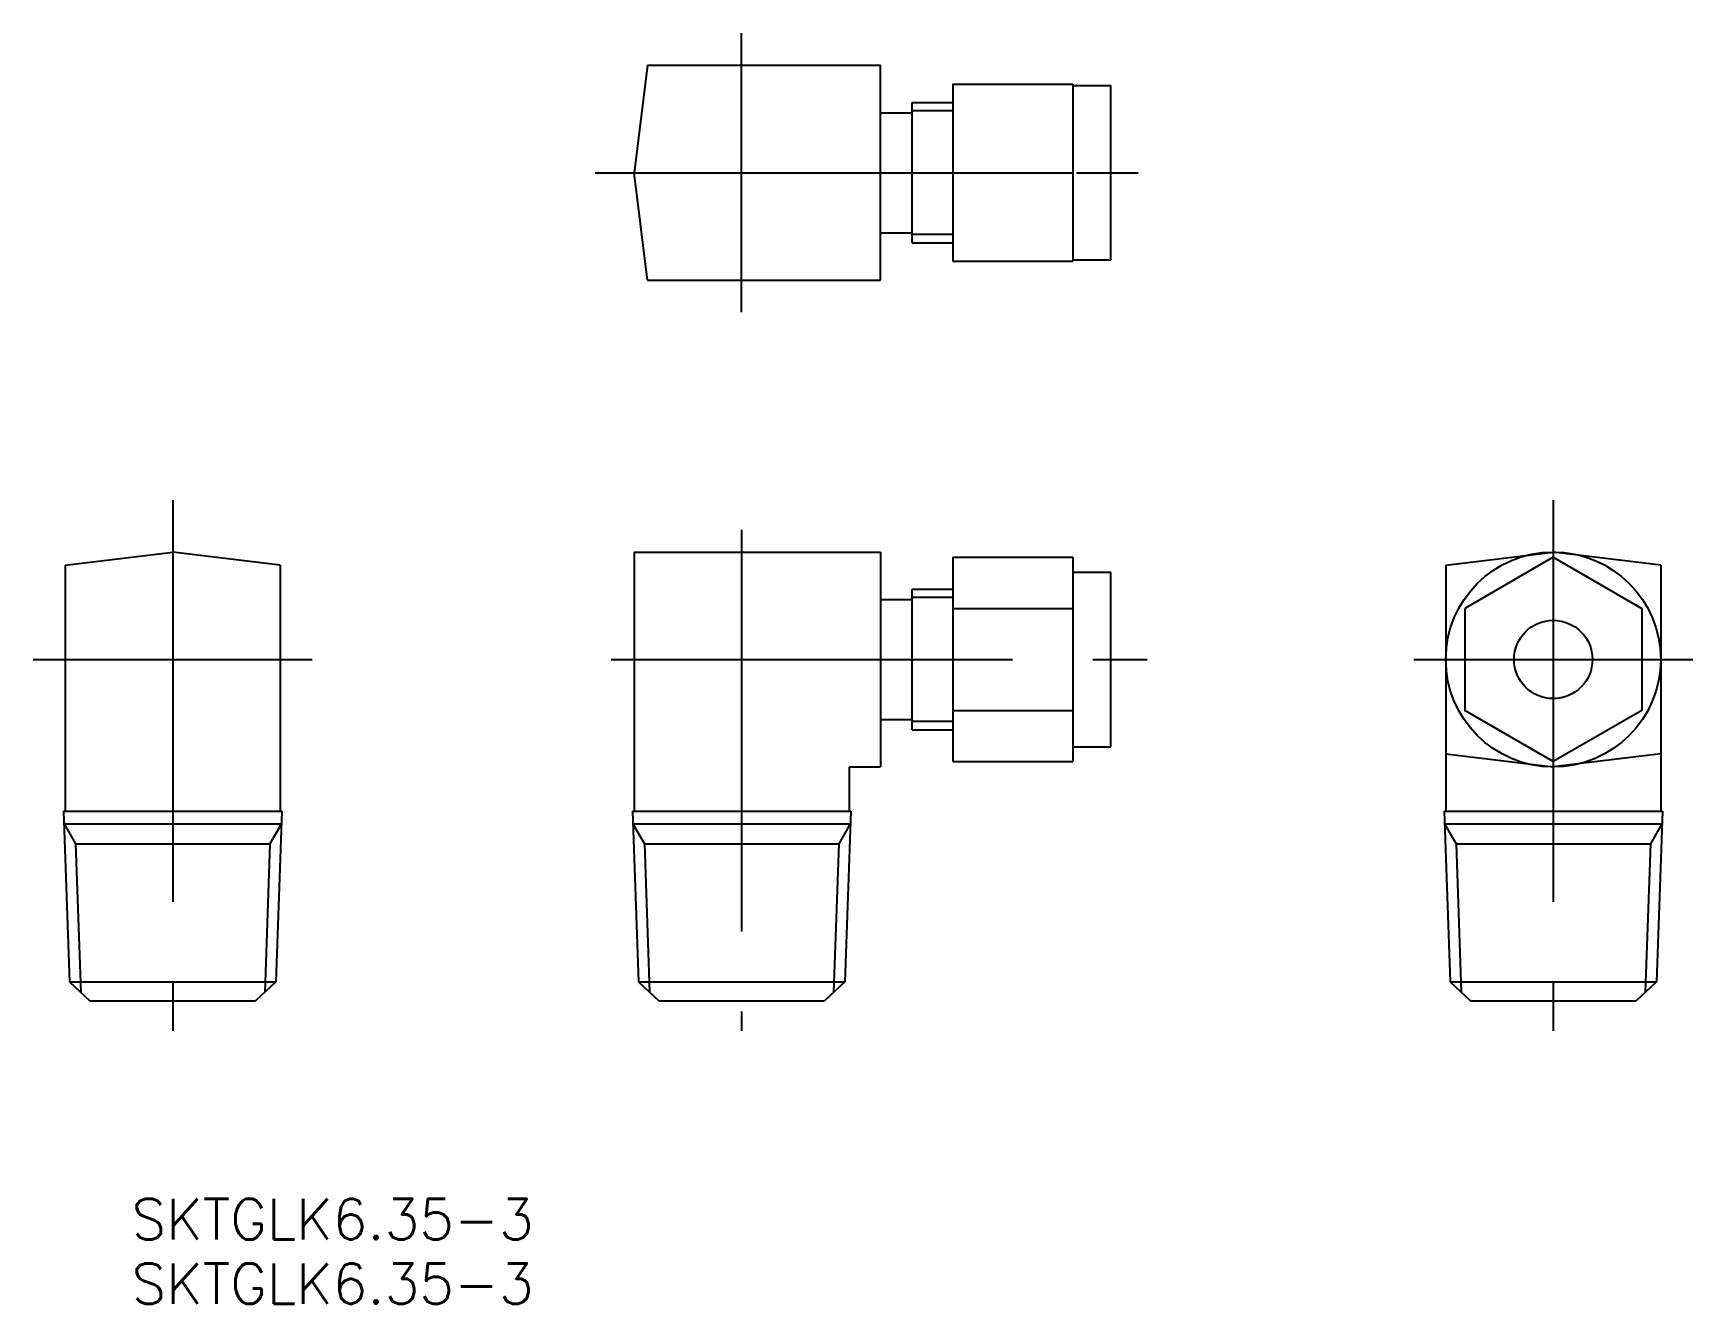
# Model space of a CAD drawing. Extents: x -56 to 75, y -30 to 70.
import ezdxf

# ---------------------------------------------------------------- set-up
doc = ezdxf.new("R2010")
doc.units = 0
doc.linetypes.add('CENTER', pattern=[50.8, 31.75, -6.35, 6.35, -6.35])
doc.layers.get('0').update_dxf_attribs({"linetype": 'CONTINUOUS'})
doc.layers.add('CENTER', color=1, linetype='CENTER')
doc.styles.get("Standard").update_dxf_attribs({"font": 'txt.shx', "bigfont": '@extfont2.shx'})

msp = doc.modelspace()

# ---------------------------------------------------------------- linework, layer by layer
at = {"color": 7, "linetype": 'CONTINUOUS'}
for p, q in [((-7.456331, 67.649998), (-8.5, 59.149998)), ((-7.456331, 67.649998), (11, 67.649998)), ((11, 50.649998), (11, 67.649998)), ((16.706487, 66.149998), (26.206487, 66.149998)), ((16.706487, 66.149998), (16.706487, 52.149998)), ((26.206487, 66.149998), (26.206487, 52.149998)), ((26.264222, 66.049999), (29.206486, 66.049999)), ((29.206486, 52.249998), (29.206486, 66.049999)), ((13.5, 64.705998), (16.706486, 64.705998)), ((13.5, 53.593998), (13.5, 64.705998)), ((11, 63.899998), (13.5, 63.899998)), ((-7.456331, 50.649998), (-8.5, 59.149998)), ((16.706487, 59.149998), (26.206487, 59.149998)), ((11, 54.399998), (13.5, 54.399998)), ((13.5, 53.593998), (16.706486, 53.593998)), ((16.706487, 52.149998), (26.206487, 52.149998)), ((26.264222, 52.249998), (29.206486, 52.249998)), ((-7.456331, 50.649998), (11, 50.649998)), ((-53.5, 28.106331), (-45, 29.15)), ((-36.5, 28.106331), (-45, 29.15)), ((-8.500001, 29.149998), (-8.500001, 8.65)), ((-8.500001, 29.149998), (11, 29.149998)), ((11, 29.149998), (11, 12.15)), ((55.706485, 28.106331), (64.206485, 29.15)), ((72.706485, 28.106331), (64.206485, 29.15)), ((-53.5, 28.106331), (-53.5, 8.65)), ((-36.5, 28.106331), (-36.5, 8.65)), ((16.706486, 28.732903), (16.706486, 12.567096)), ((16.706486, 28.732903), (26.206488, 28.732903)), ((26.206488, 28.732903), (26.206488, 12.567096)), ((55.706485, 28.106331), (55.706485, 8.65)), ((64.206485, 28.732904), (57.206485, 24.691452)), ((64.206485, 28.732904), (71.206485, 24.691452)), ((72.706485, 28.106331), (72.706485, 8.65)), ((26.206488, 27.55), (29.206485, 27.55)), ((29.206485, 13.75), (29.206485, 27.55)), ((11, 25.4), (13.5, 25.4)), ((13.5, 26.206), (16.706486, 26.206)), ((13.5, 15.094), (13.5, 26.206)), ((16.706486, 24.691451), (26.206488, 24.691451)), ((57.206485, 24.691452), (57.206485, 16.608548)), ((71.206485, 24.691452), (71.206485, 16.608548)), ((11, 15.9), (13.5, 15.9)), ((16.706486, 16.608549), (26.206488, 16.608549)), ((64.206485, 12.567096), (57.206485, 16.608548)), ((71.206485, 16.608548), (64.206485, 12.567096)), ((13.5, 15.094), (16.706486, 15.094)), ((26.206488, 13.75), (29.206485, 13.75)), ((55.706485, 13.193669), (64.206485, 12.15)), ((72.706485, 13.193669), (64.206485, 12.15)), ((8.5, 12.15), (11, 12.15)), ((8.5, 12.15), (8.5, 8.65)), ((16.706486, 12.567096), (26.206488, 12.567096)), ((-53.633065, 8.65), (-53.161603, -4.850914)), ((-53.633065, 8.65), (-36.366935, 8.65)), ((-36.366935, 8.65), (-36.838397, -4.850914)), ((-8.633065, 8.65), (8.633065, 8.65)), ((-8.633065, 8.65), (-8.161603, -4.850914)), ((8.633065, 8.65), (8.161603, -4.850914)), ((55.57342, 8.65), (56.044882, -4.850914)), ((55.57342, 8.65), (72.83955, 8.65)), ((72.83955, 8.65), (72.368088, -4.850914)), ((-53.598144, 7.65), (-36.401856, 7.65)), ((-53.598144, 7.65), (-52.687036, 6.071915)), ((-36.401856, 7.65), (-37.312964, 6.071915)), ((-8.598144, 7.65), (-7.687036, 6.071915)), ((-8.598144, 7.65), (8.598144, 7.65)), ((8.598144, 7.65), (7.687036, 6.071915)), ((55.608341, 7.65), (72.804629, 7.65)), ((55.608341, 7.65), (56.519449, 6.071915)), ((72.804629, 7.65), (71.893521, 6.071915)), ((-53.161603, -4.850914), (-51.554029, -6.35)), ((-36.838397, -4.850914), (-38.445971, -6.35)), ((-8.161603, -4.850914), (-6.554029, -6.35)), ((8.161603, -4.850914), (6.554029, -6.35)), ((56.044883, -4.850914), (57.652456, -6.35)), ((72.368088, -4.850914), (70.760514, -6.35)), ((-51.554029, -6.35), (-38.445971, -6.35)), ((-6.554029, -6.35), (6.554029, -6.35)), ((57.652456, -6.35), (70.760515, -6.35))]:
    msp.add_line(p, q, dxfattribs=at)
at = {"color": 3, "linetype": 'CONTINUOUS'}
for p, q in [((13.5, 64.069998), (16.706486, 64.069998)), ((13.5, 54.280999), (16.706486, 54.280999)), ((13.5, 25.57), (16.706486, 25.57)), ((13.5, 15.781001), (16.706486, 15.781001)), ((-52.687036, 6.071915), (-37.312964, 6.071915)), ((-52.687036, 6.071915), (-52.27679, -5.676015)), ((-37.312964, 6.071915), (-37.72321, -5.676015)), ((-7.687036, 6.071915), (-7.27679, -5.676015)), ((-7.687036, 6.071915), (7.687036, 6.071915)), ((7.687036, 6.071915), (7.27679, -5.676015)), ((56.519449, 6.071915), (71.893521, 6.071915)), ((56.519449, 6.071915), (56.929696, -5.676015)), ((71.893521, 6.071915), (71.483275, -5.676015)), ((-53.161603, -4.850914), (-36.838397, -4.850914)), ((-8.161603, -4.850914), (8.161603, -4.850914)), ((56.044882, -4.850914), (72.368088, -4.850914))]:
    msp.add_line(p, q, dxfattribs=at)
at = {"color": 7, "linetype": 'CONTINUOUS'}
for radius in [8.499998, 3.1]:
    msp.add_circle((64.206485, 20.65), radius, dxfattribs=at)
at = {"layer": 'CENTER', "color": 1, "linetype": 'CENTER'}
for p, q in [((0, 48.109998), (0, 70.189998)), ((-11.59522, 59.149998), (31.365962, 59.149998)), ((-45, 33.238839), (-45, -8.717471)), ((64.206485, 33.238839), (64.206485, -8.717471)), ((0, 30.892579), (0, -8.717471)), ((-56.04, 20.65), (-33.96, 20.65)), ((-10.326694, 20.65), (32.084428, 20.65)), ((53.166485, 20.65), (75.246485, 20.65))]:
    msp.add_line(p, q, dxfattribs=at)

# ---------------------------------------------------------------- texts
at = {"color": 7, "linetype": 'CONTINUOUS'}
for p in [(-48.261485, -25.222176), (-48.261485, -30.317873)]:
    msp.add_text('SKTGLK6.35-3', height=3.2, dxfattribs=at).set_placement(p)

doc.saveas('drawing.dxf')
